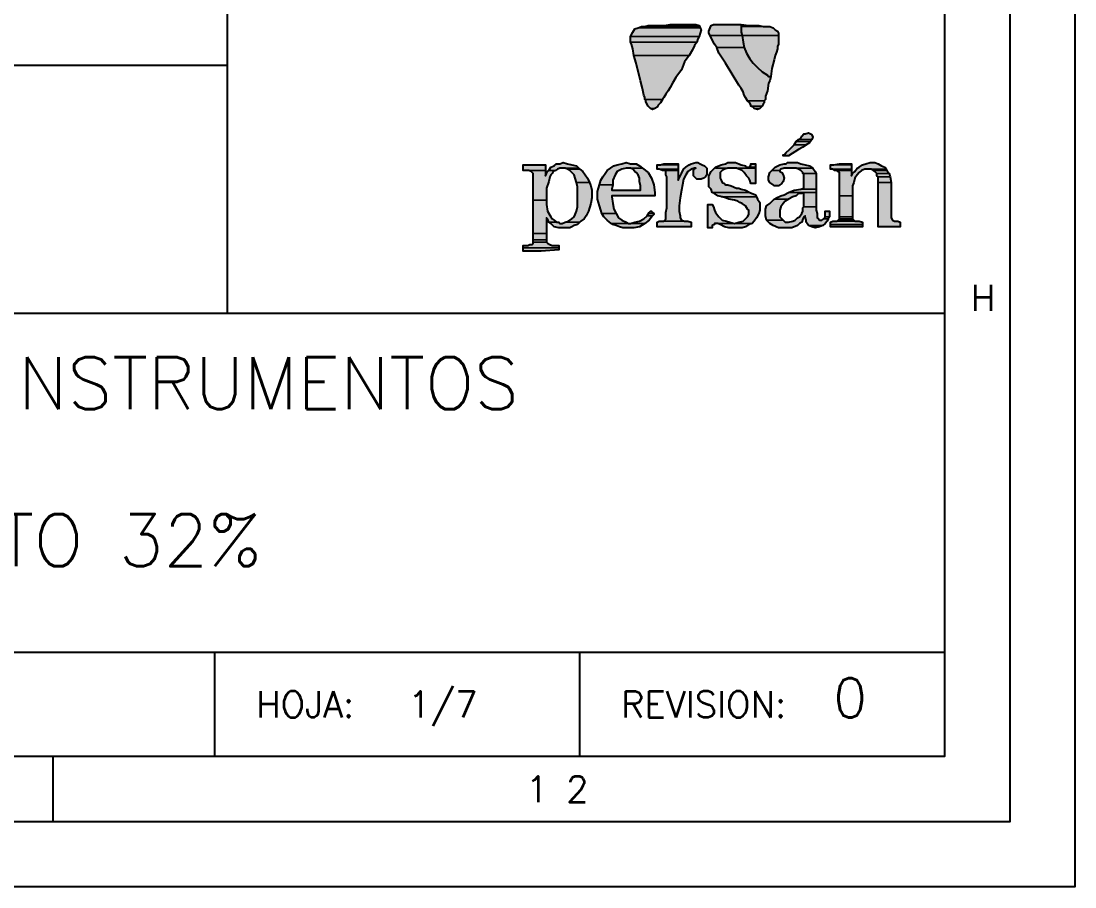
# Model space of a CAD drawing. Header units: millimetres. Extents: x 559 to 3993, y 623 to 920.
# Drawn here: x 938.56 to 978.94, y 622.89 to 656.04 of the extents above; entities that cross this region are included whole.
import ezdxf

# ---------------------------------------------------------------- set-up
doc = ezdxf.new("R2010")
doc.units = ezdxf.units.MM
doc.layers.add('CAJETIN', color=1, linetype='Continuous')
doc.layers.add('FORMATO', color=7, linetype='Continuous')
doc.styles.add('PY', font='ROMANS.shx')

# ---------------------------------------------------------------- blocks, each defined once
blk = doc.blocks.new('MARCO-A1')
at = {"layer": 'FORMATO', "color": 5}
blk.add_line((762.583, 10), (762.583, 5), dxfattribs=at)
at = {"layer": 'FORMATO', "color": 1}
blk.add_lwpolyline([(0, 594), (841, 594), (841, 0), (0, 0)], close=True, dxfattribs=at)
at = {"layer": 'FORMATO', "color": 5}
blk.add_lwpolyline([(5, 589), (836, 589), (836, 5), (5, 5)], close=True, dxfattribs=at)
at = {"layer": 'FORMATO', "color": 8, "linetype": 'Continuous'}
blk.add_lwpolyline([(10, 584), (831, 584), (831, 10), (10, 10)], close=True, dxfattribs=at)
at = {"layer": 'FORMATO', "color": 1, "style": 'PY'}
for s, p in [('H', (833, 44.167)), ('1 2', (798.883, 6.5))]:
    blk.add_text(s, height=2, dxfattribs=at).set_placement(p)
blk = doc.blocks.new('Simbolo persan')
at = {"layer": 'CAJETIN', "true_color": 0x0080ad, "transparency": 33554559}
for points in [[(3048.079, 1410.48), (3047.106, 1410.48), (3046.894, 1410.438), (3046.259, 1410.438), (3046.132, 1410.396), (3046.005, 1410.396), (3045.751, 1410.311), (3045.708, 1410.269), (3045.666, 1410.184), (3045.624, 1410.142), (3045.581, 1410.015), (3045.581, 1409.803), (3045.624, 1409.718), (3045.624, 1409.676), (3045.666, 1409.549), (3045.666, 1409.507), (3045.708, 1409.295), (3045.793, 1409.041), (3045.793, 1408.998), (3045.835, 1408.744), (3045.92, 1408.448), (3045.962, 1408.321), (3045.962, 1408.236), (3046.005, 1408.067), (3046.047, 1408.025), (3046.047, 1407.94), (3046.089, 1407.813), (3046.089, 1407.771), (3046.132, 1407.686), (3046.132, 1407.601), (3046.174, 1407.559), (3046.174, 1407.474), (3046.217, 1407.39), (3046.259, 1407.347), (3046.259, 1407.305), (3046.301, 1407.305), (3046.344, 1407.263), (3046.428, 1407.22), (3046.513, 1407.263), (3046.555, 1407.305), (3046.598, 1407.305), (3046.64, 1407.347), (3046.64, 1407.39), (3046.767, 1407.517), (3046.767, 1407.559), (3046.809, 1407.601), (3046.852, 1407.686), (3046.936, 1407.771), (3046.936, 1407.813), (3047.021, 1407.94), (3047.063, 1408.025), (3047.106, 1408.067), (3047.233, 1408.321), (3047.317, 1408.448), (3047.529, 1408.744), (3047.656, 1408.998), (3047.656, 1409.041), (3047.825, 1409.295), (3047.952, 1409.507), (3047.952, 1409.549), (3048.037, 1409.676), (3048.079, 1409.718), (3048.122, 1409.803), (3048.122, 1409.845), (3048.206, 1410.015), (3048.249, 1410.142), (3048.249, 1410.184), (3048.291, 1410.269), (3048.249, 1410.311), (3048.249, 1410.353), (3048.206, 1410.396), (3048.206, 1410.438), (3048.122, 1410.438)], [(3049.815, 1410.48), (3048.757, 1410.48), (3048.672, 1410.438), (3048.672, 1410.396), (3048.587, 1410.311), (3048.587, 1410.142), (3048.799, 1409.718), (3048.884, 1409.591), (3048.968, 1409.38), (3049.011, 1409.38), (3049.095, 1409.168), (3049.222, 1408.998), (3049.307, 1408.829), (3049.434, 1408.66), (3049.476, 1408.575), (3049.476, 1408.533), (3049.519, 1408.49), (3049.603, 1408.321), (3049.688, 1408.236), (3049.73, 1408.152), (3049.815, 1408.025), (3049.857, 1407.94), (3049.9, 1407.898), (3049.942, 1407.771), (3049.984, 1407.728), (3049.984, 1407.686), (3050.027, 1407.601), (3050.069, 1407.559), (3050.111, 1407.559), (3050.111, 1407.474), (3050.154, 1407.474), (3050.154, 1407.432), (3050.196, 1407.39), (3050.196, 1407.347), (3050.238, 1407.347), (3050.323, 1407.263), (3050.45, 1407.22), (3050.535, 1407.263), (3050.662, 1407.39), (3050.662, 1407.474), (3050.704, 1407.474), (3050.704, 1407.559), (3050.747, 1407.601), (3050.747, 1407.728), (3050.789, 1407.771), (3050.789, 1407.898), (3050.831, 1407.94), (3050.831, 1408.025), (3050.874, 1408.152), (3050.874, 1408.236), (3050.916, 1408.321), (3050.958, 1408.49), (3050.874, 1408.49), (3050.789, 1408.575), (3050.62, 1408.66), (3050.281, 1408.998), (3050.154, 1409.168), (3050.027, 1409.38), (3049.942, 1409.591), (3049.9, 1409.718), (3049.9, 1409.803), (3049.857, 1409.888), (3049.857, 1410.057), (3049.815, 1410.142)]]:
    blk.add_hatch(color=144, dxfattribs=at).paths.add_polyline_path(points)
at = {"layer": 'CAJETIN', "true_color": 0xa3cbc0, "transparency": 33554559}
blk.add_hatch(color=9, dxfattribs=at).paths.add_polyline_path([(3050.111, 1410.438), (3049.815, 1410.48), (3049.815, 1410.142), (3049.857, 1410.057), (3049.857, 1409.972), (3049.9, 1409.845), (3049.9, 1409.718), (3049.942, 1409.634), (3049.942, 1409.591), (3049.984, 1409.549), (3050.027, 1409.422), (3050.027, 1409.38), (3050.069, 1409.295), (3050.154, 1409.168), (3050.196, 1409.126), (3050.281, 1408.998), (3050.62, 1408.66), (3050.831, 1408.533), (3050.874, 1408.49), (3050.958, 1408.49), (3050.958, 1408.533), (3051.001, 1408.66), (3051.001, 1408.787), (3051.043, 1408.829), (3051.085, 1408.998), (3051.085, 1409.126), (3051.128, 1409.168), (3051.128, 1409.295), (3051.17, 1409.38), (3051.17, 1409.422), (3051.212, 1409.549), (3051.212, 1409.634), (3051.255, 1409.718), (3051.255, 1410.142), (3051.212, 1410.184), (3051.212, 1410.226), (3051.128, 1410.269), (3051.043, 1410.353), (3050.916, 1410.396), (3050.662, 1410.396), (3050.493, 1410.438)])
at = {"layer": 'CAJETIN', "transparency": 33554559}
for points in [[(3052.482, 1406.289), (3052.398, 1406.331), (3052.313, 1406.289), (3052.228, 1406.289), (3052.228, 1406.247), (3052.144, 1406.204), (3052.101, 1406.162), (3052.101, 1406.12), (3052.017, 1406.077), (3051.89, 1405.95), (3051.847, 1405.866), (3051.678, 1405.696), (3051.636, 1405.696), (3051.551, 1405.569), (3051.466, 1405.485), (3051.424, 1405.485), (3051.424, 1405.442), (3051.678, 1405.442), (3051.678, 1405.485), (3051.72, 1405.485), (3051.847, 1405.569), (3052.017, 1405.696), (3052.059, 1405.696), (3052.44, 1405.95), (3052.482, 1405.993), (3052.525, 1406.077), (3052.567, 1406.12), (3052.567, 1406.204), (3052.525, 1406.247), (3052.525, 1406.289)], [(3048.164, 1405.188), (3048.037, 1405.188), (3047.91, 1405.146), (3047.741, 1405.061), (3047.614, 1404.934), (3047.529, 1404.765), (3047.487, 1404.722), (3047.444, 1404.595), (3047.444, 1404.553), (3047.402, 1404.511), (3047.402, 1405.146), (3046.852, 1405.146), (3046.725, 1405.104), (3046.598, 1405.104), (3046.598, 1404.934), (3046.682, 1404.934), (3046.809, 1404.892), (3046.894, 1404.892), (3046.936, 1404.85), (3046.936, 1404.722), (3046.979, 1404.638), (3046.979, 1403.452), (3046.936, 1403.41), (3046.936, 1402.987), (3046.894, 1402.987), (3046.852, 1402.944), (3046.682, 1402.944), (3046.598, 1402.902), (3046.598, 1402.733), (3047.91, 1402.733), (3047.91, 1402.902), (3047.825, 1402.944), (3047.614, 1402.944), (3047.571, 1402.987), (3047.529, 1402.987), (3047.529, 1403.029), (3047.487, 1403.071), (3047.487, 1403.198), (3047.444, 1403.283), (3047.444, 1403.622), (3047.487, 1403.833), (3047.487, 1403.918), (3047.529, 1404.13), (3047.529, 1404.299), (3047.571, 1404.341), (3047.571, 1404.426), (3047.614, 1404.511), (3047.614, 1404.553), (3047.656, 1404.595), (3047.698, 1404.722), (3047.741, 1404.765), (3047.783, 1404.85), (3047.868, 1404.934), (3047.91, 1404.934), (3048.037, 1404.977), (3047.995, 1404.892), (3047.995, 1404.68), (3048.079, 1404.595), (3048.122, 1404.595), (3048.122, 1404.553), (3048.333, 1404.553), (3048.376, 1404.595), (3048.418, 1404.595), (3048.46, 1404.638), (3048.46, 1404.68), (3048.503, 1404.722), (3048.503, 1404.977), (3048.46, 1404.977), (3048.418, 1405.019), (3048.418, 1405.061), (3048.376, 1405.104), (3048.333, 1405.104)], [(3049.603, 1405.188), (3049.307, 1405.188), (3049.222, 1405.146), (3049.18, 1405.146), (3048.926, 1405.061), (3048.884, 1405.019), (3048.841, 1405.019), (3048.841, 1404.977), (3048.799, 1404.977), (3048.799, 1404.934), (3048.714, 1404.892), (3048.672, 1404.85), (3048.672, 1404.807), (3048.63, 1404.722), (3048.587, 1404.68), (3048.587, 1404.257), (3048.63, 1404.214), (3048.63, 1404.172), (3048.672, 1404.172), (3048.672, 1404.13), (3048.714, 1404.045), (3048.884, 1403.96), (3048.926, 1403.918), (3049.053, 1403.876), (3049.095, 1403.876), (3049.222, 1403.833), (3049.307, 1403.791), (3049.349, 1403.791), (3049.561, 1403.749), (3049.688, 1403.706), (3049.857, 1403.622), (3049.984, 1403.537), (3050.069, 1403.41), (3050.111, 1403.368), (3050.111, 1403.198), (3050.069, 1403.114), (3049.9, 1402.944), (3049.561, 1402.86), (3049.392, 1402.902), (3049.265, 1402.944), (3049.095, 1402.987), (3048.926, 1403.156), (3048.841, 1403.283), (3048.799, 1403.368), (3048.757, 1403.495), (3048.714, 1403.579), (3048.545, 1403.579), (3048.545, 1402.69), (3048.714, 1402.69), (3048.714, 1402.775), (3048.799, 1402.817), (3048.799, 1402.86), (3048.926, 1402.86), (3049.011, 1402.817), (3049.053, 1402.817), (3049.18, 1402.733), (3049.307, 1402.69), (3049.857, 1402.69), (3049.942, 1402.733), (3049.984, 1402.733), (3050.111, 1402.817), (3050.196, 1402.86), (3050.238, 1402.86), (3050.238, 1402.902), (3050.323, 1402.944), (3050.366, 1403.029), (3050.45, 1403.114), (3050.493, 1403.198), (3050.493, 1403.283), (3050.535, 1403.368), (3050.535, 1403.664), (3050.493, 1403.706), (3050.493, 1403.791), (3050.45, 1403.791), (3050.45, 1403.833), (3050.366, 1403.918), (3050.366, 1403.96), (3050.281, 1404.003), (3050.154, 1404.045), (3049.984, 1404.13), (3049.942, 1404.172), (3049.815, 1404.172), (3049.73, 1404.214), (3049.646, 1404.214), (3049.603, 1404.257), (3049.434, 1404.299), (3049.307, 1404.341), (3049.222, 1404.341), (3049.18, 1404.384), (3049.095, 1404.426), (3049.053, 1404.468), (3049.053, 1404.511), (3049.011, 1404.595), (3049.011, 1404.807), (3049.095, 1404.892), (3049.18, 1404.934), (3049.307, 1404.977), (3049.646, 1404.977), (3049.73, 1404.934), (3049.857, 1404.892), (3049.984, 1404.765), (3050.027, 1404.68), (3050.111, 1404.595), (3050.154, 1404.511), (3050.196, 1404.384), (3050.366, 1404.384), (3050.366, 1405.146), (3050.196, 1405.146), (3050.196, 1405.104), (3050.154, 1405.019), (3050.027, 1405.019), (3049.984, 1405.061), (3049.857, 1405.104), (3049.815, 1405.104), (3049.73, 1405.146), (3049.646, 1405.146)], [(3054.938, 1405.188), (3054.726, 1405.188), (3054.599, 1405.146), (3054.557, 1405.146), (3054.472, 1405.104), (3054.43, 1405.061), (3054.345, 1405.019), (3054.303, 1405.019), (3054.26, 1404.977), (3054.26, 1404.934), (3054.218, 1404.934), (3054.176, 1404.892), (3054.176, 1404.85), (3054.049, 1404.722), (3054.049, 1405.146), (3053.583, 1405.146), (3053.371, 1405.104), (3053.244, 1405.104), (3053.244, 1404.934), (3053.371, 1404.934), (3053.414, 1404.892), (3053.456, 1404.892), (3053.541, 1404.85), (3053.583, 1404.807), (3053.583, 1403.029), (3053.498, 1402.944), (3053.329, 1402.944), (3053.244, 1402.902), (3053.244, 1402.733), (3054.472, 1402.733), (3054.472, 1402.902), (3054.345, 1402.944), (3054.176, 1402.944), (3054.091, 1403.029), (3054.091, 1404.299), (3054.133, 1404.384), (3054.133, 1404.426), (3054.176, 1404.511), (3054.176, 1404.595), (3054.26, 1404.68), (3054.26, 1404.722), (3054.345, 1404.807), (3054.43, 1404.85), (3054.43, 1404.892), (3054.557, 1404.934), (3054.811, 1404.934), (3054.896, 1404.892), (3054.938, 1404.85), (3054.98, 1404.765), (3055.023, 1404.765), (3055.023, 1404.68), (3055.065, 1404.638), (3055.065, 1402.733), (3055.912, 1402.733), (3055.912, 1402.902), (3055.827, 1402.944), (3055.7, 1402.944), (3055.615, 1402.987), (3055.573, 1403.071), (3055.573, 1404.426), (3055.531, 1404.553), (3055.531, 1404.638), (3055.488, 1404.68), (3055.488, 1404.765), (3055.446, 1404.85), (3055.361, 1404.934), (3055.361, 1404.977), (3055.319, 1405.019), (3055.277, 1405.019), (3055.192, 1405.061), (3055.15, 1405.104), (3055.065, 1405.146), (3054.98, 1405.146)]]:
    blk.add_hatch(color=256, dxfattribs=at).paths.add_polyline_path(points)
h = blk.add_hatch(color=256, dxfattribs=at)
h.paths.add_polyline_path([(3043.211, 1402.944), (3042.957, 1402.86), (3042.872, 1402.86), (3042.83, 1402.902), (3042.745, 1402.902), (3042.618, 1403.029), (3042.576, 1403.029), (3042.576, 1403.071), (3042.533, 1403.114), (3042.491, 1403.198), (3042.406, 1403.325), (3042.406, 1403.452), (3042.364, 1403.579), (3042.364, 1404.214), (3042.406, 1404.257), (3042.449, 1404.426), (3042.449, 1404.468), (3042.491, 1404.553), (3042.491, 1404.638), (3042.533, 1404.68), (3042.533, 1404.722), (3042.576, 1404.765), (3042.618, 1404.85), (3042.66, 1404.85), (3042.703, 1404.892), (3042.872, 1404.977), (3043.084, 1404.977), (3043.338, 1404.85), (3043.338, 1404.807), (3043.422, 1404.722), (3043.465, 1404.595), (3043.507, 1404.426), (3043.549, 1404.299), (3043.549, 1403.452), (3043.465, 1403.198), (3043.465, 1403.156), (3043.422, 1403.114), (3043.38, 1403.029), (3043.338, 1403.029)])
h.paths.add_polyline_path([(3043.592, 1402.86), (3043.761, 1403.029), (3043.803, 1403.029), (3043.846, 1403.114), (3043.888, 1403.156), (3043.888, 1403.198), (3043.973, 1403.325), (3044.015, 1403.452), (3044.015, 1403.495), (3044.057, 1403.579), (3044.057, 1403.664), (3044.1, 1403.833), (3044.1, 1404.13), (3044.057, 1404.214), (3044.057, 1404.299), (3044.015, 1404.426), (3043.93, 1404.595), (3043.846, 1404.722), (3043.803, 1404.807), (3043.719, 1404.892), (3043.634, 1404.934), (3043.507, 1405.061), (3043.422, 1405.061), (3043.338, 1405.104), (3043.338, 1405.146), (3043.168, 1405.146), (3042.999, 1405.188), (3042.914, 1405.146), (3042.745, 1405.146), (3042.745, 1405.104), (3042.66, 1405.061), (3042.618, 1405.061), (3042.533, 1405.019), (3042.533, 1404.977), (3042.406, 1404.85), (3042.364, 1404.765), (3042.322, 1404.722), (3042.322, 1405.104), (3041.475, 1405.104), (3041.475, 1404.892), (3041.686, 1404.892), (3041.771, 1404.85), (3041.856, 1404.765), (3041.856, 1402.098), (3041.813, 1402.098), (3041.813, 1402.055), (3041.729, 1402.055), (3041.686, 1402.013), (3041.475, 1402.013), (3041.475, 1401.801), (3042.152, 1401.801), (3042.83, 1401.844), (3042.83, 1402.013), (3042.576, 1402.013), (3042.533, 1402.055), (3042.449, 1402.055), (3042.364, 1402.14), (3042.364, 1403.029), (3042.406, 1403.029), (3042.406, 1402.987), (3042.449, 1402.902), (3042.491, 1402.902), (3042.491, 1402.86), (3042.533, 1402.86), (3042.533, 1402.817), (3042.66, 1402.775), (3042.66, 1402.733), (3042.745, 1402.733), (3042.83, 1402.69), (3043.253, 1402.69), (3043.338, 1402.733), (3043.38, 1402.733), (3043.422, 1402.775), (3043.549, 1402.817), (3043.549, 1402.86)], flags=0)
h = blk.add_hatch(color=256, dxfattribs=at)
h.paths.add_polyline_path([(3044.354, 1404.172), (3044.311, 1404.13), (3044.311, 1403.791), (3044.354, 1403.664), (3044.354, 1403.622), (3044.396, 1403.537), (3044.438, 1403.41), (3044.438, 1403.368), (3044.481, 1403.241), (3044.523, 1403.241), (3044.565, 1403.114), (3044.777, 1402.902), (3044.819, 1402.902), (3044.819, 1402.86), (3044.862, 1402.86), (3044.904, 1402.817), (3045.031, 1402.775), (3045.031, 1402.733), (3045.158, 1402.733), (3045.243, 1402.69), (3045.708, 1402.69), (3045.751, 1402.733), (3045.92, 1402.733), (3045.92, 1402.775), (3046.047, 1402.817), (3046.132, 1402.86), (3046.132, 1402.902), (3046.301, 1402.987), (3046.344, 1403.029), (3046.428, 1403.156), (3046.471, 1403.198), (3046.471, 1403.241), (3046.386, 1403.325), (3046.344, 1403.325), (3046.301, 1403.283), (3046.301, 1403.241), (3046.259, 1403.241), (3046.259, 1403.198), (3046.217, 1403.156), (3046.174, 1403.156), (3046.089, 1403.029), (3045.92, 1402.944), (3045.581, 1402.86), (3045.497, 1402.86), (3045.412, 1402.902), (3045.37, 1402.902), (3045.243, 1402.987), (3045.2, 1402.987), (3045.116, 1403.071), (3045.116, 1403.114), (3045.031, 1403.241), (3044.989, 1403.368), (3044.946, 1403.41), (3044.946, 1403.537), (3044.904, 1403.622), (3044.904, 1403.791), (3044.862, 1403.876), (3044.862, 1403.918), (3046.513, 1403.918), (3046.513, 1404.13), (3046.471, 1404.172), (3046.471, 1404.341), (3046.386, 1404.595), (3046.301, 1404.722), (3046.259, 1404.807), (3046.174, 1404.85), (3046.132, 1404.934), (3046.089, 1404.977), (3046.047, 1404.977), (3045.962, 1405.061), (3045.92, 1405.061), (3045.793, 1405.104), (3045.793, 1405.146), (3045.581, 1405.146), (3045.454, 1405.188), (3045.412, 1405.188), (3045.327, 1405.146), (3045.116, 1405.146), (3045.073, 1405.104), (3044.946, 1405.061), (3044.819, 1404.977), (3044.777, 1404.934), (3044.692, 1404.892), (3044.692, 1404.85), (3044.565, 1404.722), (3044.523, 1404.638), (3044.438, 1404.511), (3044.396, 1404.341), (3044.354, 1404.214)])
h.paths.add_polyline_path([(3044.862, 1404.13), (3044.862, 1404.214), (3044.904, 1404.341), (3044.904, 1404.511), (3044.946, 1404.638), (3044.989, 1404.722), (3045.031, 1404.765), (3045.073, 1404.85), (3045.116, 1404.892), (3045.243, 1404.934), (3045.327, 1404.977), (3045.581, 1404.977), (3045.666, 1404.934), (3045.878, 1404.722), (3045.92, 1404.595), (3045.92, 1404.468), (3045.962, 1404.341), (3045.962, 1404.13)], flags=0)
h = blk.add_hatch(color=256, dxfattribs=at)
h.paths.add_polyline_path([(3050.789, 1403.029), (3050.789, 1402.987), (3050.831, 1402.987), (3050.874, 1402.902), (3051.001, 1402.775), (3051.043, 1402.775), (3051.212, 1402.69), (3051.763, 1402.69), (3051.89, 1402.775), (3051.974, 1402.775), (3052.101, 1402.902), (3052.144, 1402.902), (3052.144, 1402.944), (3052.186, 1402.987), (3052.186, 1403.029), (3052.228, 1403.071), (3052.228, 1403.114), (3052.271, 1403.114), (3052.271, 1403.071), (3052.313, 1403.029), (3052.313, 1402.902), (3052.355, 1402.86), (3052.398, 1402.775), (3052.44, 1402.775), (3052.525, 1402.733), (3052.567, 1402.733), (3052.652, 1402.69), (3052.821, 1402.733), (3052.948, 1402.775), (3053.033, 1402.86), (3053.075, 1402.86), (3053.075, 1402.902), (3053.117, 1402.944), (3053.117, 1402.987), (3053.16, 1402.987), (3053.16, 1403.029), (3053.202, 1403.114), (3053.202, 1403.325), (3053.033, 1403.325), (3053.033, 1403.114), (3052.99, 1403.114), (3052.99, 1403.029), (3052.948, 1403.029), (3052.906, 1402.987), (3052.821, 1402.987), (3052.736, 1403.071), (3052.736, 1403.325), (3052.694, 1403.368), (3052.694, 1404.765), (3052.652, 1404.807), (3052.652, 1404.85), (3052.567, 1404.934), (3052.567, 1404.977), (3052.525, 1404.977), (3052.44, 1405.061), (3052.313, 1405.104), (3052.271, 1405.104), (3052.101, 1405.146), (3052.017, 1405.146), (3051.974, 1405.188), (3051.593, 1405.188), (3051.551, 1405.146), (3051.466, 1405.146), (3051.339, 1405.104), (3051.297, 1405.104), (3051.17, 1405.061), (3051.085, 1404.977), (3051.043, 1404.977), (3051.001, 1404.934), (3051.001, 1404.892), (3050.958, 1404.892), (3050.958, 1404.85), (3050.916, 1404.807), (3050.874, 1404.722), (3050.874, 1404.468), (3050.958, 1404.384), (3051.043, 1404.341), (3051.085, 1404.299), (3051.255, 1404.299), (3051.297, 1404.341), (3051.382, 1404.384), (3051.382, 1404.426), (3051.466, 1404.511), (3051.466, 1404.638), (3051.382, 1404.807), (3051.297, 1404.85), (3051.297, 1404.892), (3051.339, 1404.892), (3051.339, 1404.934), (3051.466, 1404.977), (3051.932, 1404.977), (3052.101, 1404.892), (3052.186, 1404.807), (3052.186, 1404.765), (3052.228, 1404.722), (3052.228, 1404.214), (3052.101, 1404.172), (3052.059, 1404.172), (3051.847, 1404.13), (3051.636, 1404.045), (3051.593, 1404.045), (3051.593, 1404.003), (3051.509, 1404.003), (3051.466, 1403.96), (3051.382, 1403.918), (3051.339, 1403.918), (3051.297, 1403.876), (3051.17, 1403.833), (3051.128, 1403.791), (3051.085, 1403.791), (3050.916, 1403.622), (3050.874, 1403.622), (3050.789, 1403.537), (3050.789, 1403.495), (3050.747, 1403.41), (3050.747, 1403.114)])
h.paths.add_polyline_path([(3051.509, 1402.902), (3051.297, 1403.114), (3051.297, 1403.41), (3051.339, 1403.495), (3051.382, 1403.537), (3051.424, 1403.622), (3051.466, 1403.622), (3051.509, 1403.706), (3051.636, 1403.791), (3051.805, 1403.876), (3051.847, 1403.918), (3051.932, 1403.918), (3052.017, 1403.96), (3052.017, 1404.003), (3052.144, 1404.003), (3052.144, 1404.045), (3052.228, 1404.045), (3052.228, 1403.495), (3052.186, 1403.495), (3052.186, 1403.325), (3052.144, 1403.241), (3052.059, 1403.156), (3052.059, 1403.114), (3052.017, 1403.114), (3051.89, 1402.987), (3051.72, 1402.902)], flags=0)
at = {"layer": 'CAJETIN', "color": 144, "lineweight": 25, "true_color": 0x0080ad}
for points in [[(3046.344, 1407.263), (3046.301, 1407.305), (3046.259, 1407.347), (3046.174, 1407.517), (3046.174, 1407.559), (3046.132, 1407.601), (3046.132, 1407.686), (3046.089, 1407.771), (3046.047, 1408.025), (3045.962, 1408.321), (3045.793, 1408.998), (3045.708, 1409.295), (3045.666, 1409.549), (3045.624, 1409.718), (3045.581, 1409.803), (3045.581, 1409.845), (3045.581, 1410.015), (3045.666, 1410.184), (3045.751, 1410.311), (3045.878, 1410.353), (3046.005, 1410.396), (3046.047, 1410.396), (3046.132, 1410.396), (3046.259, 1410.438), (3046.428, 1410.438), (3046.64, 1410.438), (3046.894, 1410.438), (3047.106, 1410.48), (3047.275, 1410.48), (3047.402, 1410.48), (3047.529, 1410.48), (3047.741, 1410.48), (3047.91, 1410.48), (3047.995, 1410.48), (3048.079, 1410.48), (3048.206, 1410.438), (3048.249, 1410.353), (3048.291, 1410.269), (3048.249, 1410.142), (3048.206, 1410.015), (3048.164, 1409.93), (3048.122, 1409.803), (3048.037, 1409.676), (3047.952, 1409.507), (3047.825, 1409.295), (3047.656, 1409.041), (3047.529, 1408.744), (3047.317, 1408.448), (3047.19, 1408.236), (3047.106, 1408.067), (3047.021, 1407.94), (3046.936, 1407.813), (3046.852, 1407.686), (3046.809, 1407.601), (3046.725, 1407.474), (3046.64, 1407.39), (3046.598, 1407.305), (3046.513, 1407.263), (3046.428, 1407.22)], [(3049.815, 1410.48), (3049.815, 1410.396), (3049.815, 1410.311), (3049.815, 1410.184), (3049.857, 1410.057), (3049.9, 1409.803), (3049.942, 1409.591), (3050.027, 1409.38), (3050.154, 1409.168), (3050.281, 1408.998), (3050.45, 1408.829), (3050.62, 1408.66), (3050.831, 1408.533), (3050.874, 1408.49), (3050.916, 1408.49), (3050.958, 1408.49), (3050.916, 1408.321), (3050.874, 1408.236), (3050.831, 1407.94), (3050.747, 1407.728), (3050.747, 1407.601), (3050.704, 1407.559), (3050.704, 1407.474), (3050.662, 1407.432), (3050.62, 1407.347), (3050.535, 1407.263), (3050.45, 1407.22), (3050.323, 1407.263), (3050.281, 1407.305), (3050.196, 1407.347), (3050.196, 1407.39), (3050.154, 1407.474), (3050.069, 1407.559), (3049.984, 1407.686), (3049.942, 1407.771), (3049.9, 1407.898), (3049.815, 1408.025), (3049.73, 1408.152), (3049.476, 1408.575), (3049.222, 1408.998), (3048.968, 1409.38), (3048.884, 1409.591), (3048.799, 1409.718), (3048.714, 1409.888), (3048.63, 1410.057), (3048.587, 1410.142), (3048.587, 1410.226), (3048.63, 1410.353), (3048.672, 1410.438), (3048.757, 1410.48), (3048.884, 1410.48), (3048.926, 1410.48), (3048.968, 1410.48), (3049.18, 1410.48), (3049.392, 1410.48), (3049.688, 1410.48)]]:
    blk.add_lwpolyline(points, close=True, dxfattribs=at)
at = {"layer": 'CAJETIN', "color": 144, "lineweight": 0, "true_color": 0x0080ad}
for points in [[(3048.249, 1410.353), (3045.878, 1410.353), (3048.249, 1410.353)], [(3048.206, 1410.396), (3046.132, 1410.396), (3048.206, 1410.396)], [(3048.206, 1410.438), (3046.259, 1410.438), (3048.206, 1410.438)], [(3048.079, 1410.48), (3047.19, 1410.48), (3048.079, 1410.48)], [(3049.815, 1410.48), (3048.757, 1410.48), (3049.815, 1410.48)], [(3048.206, 1410.015), (3045.581, 1410.015), (3048.206, 1410.015)], [(3049.857, 1410.057), (3048.63, 1410.057), (3049.857, 1410.057)], [(3048.122, 1409.803), (3045.581, 1409.803), (3048.122, 1409.803)], [(3049.942, 1409.591), (3048.884, 1409.591), (3049.942, 1409.591)], [(3047.825, 1409.295), (3045.708, 1409.295), (3047.825, 1409.295)], [(3046.809, 1407.601), (3046.132, 1407.601), (3046.809, 1407.601)], [(3050.704, 1407.559), (3050.069, 1407.559), (3050.704, 1407.559)], [(3046.513, 1407.263), (3046.344, 1407.263), (3046.513, 1407.263)], [(3050.62, 1407.347), (3050.196, 1407.347), (3050.62, 1407.347)], [(3050.535, 1407.263), (3050.323, 1407.263), (3050.535, 1407.263)]]:
    blk.add_lwpolyline(points, dxfattribs=at)
at = {"layer": 'CAJETIN', "color": 9, "lineweight": 25, "true_color": 0xa3cbc0}
blk.add_lwpolyline([(3049.815, 1410.48), (3050.111, 1410.438), (3050.323, 1410.438), (3050.493, 1410.438), (3050.662, 1410.396), (3050.747, 1410.396), (3050.831, 1410.396), (3050.874, 1410.396), (3050.916, 1410.396), (3051.043, 1410.353), (3051.128, 1410.269), (3051.212, 1410.226), (3051.255, 1410.142), (3051.255, 1410.057), (3051.255, 1409.972), (3051.255, 1409.845), (3051.255, 1409.761), (3051.255, 1409.718), (3051.212, 1409.634), (3051.212, 1409.549), (3051.17, 1409.422), (3051.128, 1409.295), (3051.085, 1409.126), (3051.001, 1408.787), (3050.958, 1408.49)], dxfattribs=at)
at = {"layer": 'CAJETIN', "color": 9, "lineweight": 0, "true_color": 0xa3cbc0}
for points in [[(3050.747, 1410.396), (3049.815, 1410.396), (3050.747, 1410.396)], [(3051.255, 1410.057), (3049.857, 1410.057), (3051.255, 1410.057)]]:
    blk.add_lwpolyline(points, dxfattribs=at)
at = {"layer": 'CAJETIN', "color": 251, "lineweight": 25, "true_color": 0x68696b}
for points in [[(3051.551, 1405.442), (3051.466, 1405.442), (3051.424, 1405.442), (3051.424, 1405.485), (3051.466, 1405.485), (3051.551, 1405.569), (3051.678, 1405.696), (3051.847, 1405.866), (3051.932, 1405.993), (3052.017, 1406.077), (3052.101, 1406.12), (3052.144, 1406.204), (3052.228, 1406.289), (3052.271, 1406.289), (3052.398, 1406.331), (3052.482, 1406.289), (3052.525, 1406.247), (3052.567, 1406.162), (3052.525, 1406.077), (3052.482, 1405.993), (3052.44, 1405.95), (3052.313, 1405.866), (3052.186, 1405.781), (3052.017, 1405.696), (3051.636, 1405.442)], [(3041.517, 1402.013), (3041.644, 1402.013), (3041.729, 1402.055), (3041.813, 1402.055), (3041.856, 1402.098), (3041.856, 1402.14), (3041.856, 1402.225), (3041.856, 1402.309), (3041.856, 1402.479), (3041.856, 1402.563), (3041.856, 1402.69), (3041.856, 1402.86), (3041.856, 1403.029), (3041.856, 1403.198), (3041.856, 1403.452), (3041.856, 1403.749), (3041.856, 1404.045), (3041.856, 1404.257), (3041.856, 1404.426), (3041.856, 1404.553), (3041.856, 1404.68), (3041.856, 1404.722), (3041.856, 1404.765), (3041.813, 1404.807), (3041.771, 1404.85), (3041.686, 1404.892), (3041.602, 1404.892), (3041.475, 1404.892), (3041.475, 1404.977), (3041.475, 1405.104), (3041.559, 1405.104), (3041.644, 1405.104), (3041.771, 1405.104), (3042.025, 1405.104), (3042.11, 1405.104), (3042.195, 1405.104), (3042.279, 1405.104), (3042.322, 1405.104), (3042.322, 1405.061), (3042.322, 1405.019), (3042.322, 1404.892), (3042.322, 1404.68), (3042.364, 1404.765), (3042.406, 1404.85), (3042.449, 1404.892), (3042.533, 1405.019), (3042.66, 1405.061), (3042.745, 1405.146), (3042.872, 1405.146), (3042.999, 1405.188), (3043.168, 1405.146), (3043.338, 1405.104), (3043.507, 1405.061), (3043.634, 1404.934), (3043.761, 1404.85), (3043.846, 1404.722), (3043.93, 1404.595), (3044.015, 1404.426), (3044.057, 1404.299), (3044.1, 1404.13), (3044.1, 1403.96), (3044.1, 1403.833), (3044.057, 1403.622), (3044.015, 1403.452), (3043.973, 1403.325), (3043.888, 1403.156), (3043.803, 1403.029), (3043.676, 1402.944), (3043.549, 1402.817), (3043.422, 1402.775), (3043.338, 1402.733), (3043.253, 1402.69), (3043.168, 1402.69), (3043.041, 1402.69), (3042.914, 1402.69), (3042.83, 1402.69), (3042.66, 1402.733), (3042.533, 1402.86), (3042.449, 1402.902), (3042.406, 1403.029), (3042.364, 1403.071), (3042.364, 1402.606), (3042.364, 1402.479), (3042.364, 1402.352), (3042.364, 1402.267), (3042.364, 1402.225), (3042.364, 1402.14), (3042.406, 1402.098), (3042.491, 1402.055), (3042.576, 1402.013), (3042.703, 1402.013), (3042.83, 1402.013), (3042.83, 1401.928), (3042.83, 1401.844), (3042.152, 1401.801), (3041.475, 1401.801), (3041.475, 1401.928), (3041.475, 1402.013)], [(3044.862, 1403.876), (3044.904, 1403.622), (3044.946, 1403.41), (3045.031, 1403.241), (3045.116, 1403.071), (3045.243, 1402.987), (3045.412, 1402.902), (3045.497, 1402.86), (3045.581, 1402.86), (3045.751, 1402.902), (3045.92, 1402.944), (3046.089, 1403.029), (3046.217, 1403.156), (3046.301, 1403.283), (3046.344, 1403.325), (3046.386, 1403.325), (3046.428, 1403.283), (3046.471, 1403.241), (3046.471, 1403.198), (3046.428, 1403.156), (3046.301, 1402.987), (3046.132, 1402.86), (3045.92, 1402.733), (3045.708, 1402.69), (3045.454, 1402.69), (3045.327, 1402.69), (3045.285, 1402.69), (3045.158, 1402.733), (3045.031, 1402.775), (3044.904, 1402.817), (3044.777, 1402.902), (3044.692, 1402.987), (3044.565, 1403.114), (3044.481, 1403.241), (3044.438, 1403.368), (3044.396, 1403.537), (3044.354, 1403.664), (3044.311, 1403.791), (3044.311, 1403.918), (3044.311, 1404.087), (3044.354, 1404.214), (3044.396, 1404.341), (3044.438, 1404.511), (3044.523, 1404.638), (3044.608, 1404.765), (3044.692, 1404.892), (3044.819, 1404.977), (3044.946, 1405.061), (3045.073, 1405.104), (3045.243, 1405.146), (3045.412, 1405.188), (3045.581, 1405.146), (3045.793, 1405.146), (3045.92, 1405.061), (3046.047, 1404.977), (3046.259, 1404.807), (3046.386, 1404.595), (3046.471, 1404.341), (3046.513, 1404.045), (3046.513, 1403.918), (3045.708, 1403.918), (3044.862, 1403.918)], [(3046.682, 1402.944), (3046.809, 1402.944), (3046.852, 1402.944), (3046.894, 1402.987), (3046.936, 1403.029), (3046.936, 1403.071), (3046.936, 1403.114), (3046.936, 1403.198), (3046.936, 1403.283), (3046.979, 1403.452), (3046.979, 1403.622), (3046.979, 1403.918), (3046.979, 1404.13), (3046.979, 1404.299), (3046.979, 1404.426), (3046.979, 1404.553), (3046.979, 1404.638), (3046.936, 1404.722), (3046.936, 1404.765), (3046.936, 1404.807), (3046.936, 1404.85), (3046.894, 1404.892), (3046.809, 1404.892), (3046.682, 1404.934), (3046.598, 1404.934), (3046.598, 1405.019), (3046.598, 1405.104), (3046.64, 1405.104), (3046.725, 1405.104), (3046.852, 1405.146), (3047.021, 1405.146), (3047.148, 1405.146), (3047.275, 1405.146), (3047.36, 1405.146), (3047.402, 1405.146), (3047.402, 1405.104), (3047.402, 1405.061), (3047.402, 1404.934), (3047.402, 1404.807), (3047.402, 1404.511), (3047.444, 1404.595), (3047.529, 1404.765), (3047.614, 1404.934), (3047.698, 1405.019), (3047.825, 1405.104), (3047.91, 1405.146), (3048.079, 1405.188), (3048.164, 1405.188), (3048.249, 1405.146), (3048.333, 1405.104), (3048.418, 1405.061), (3048.503, 1404.977), (3048.503, 1404.85), (3048.503, 1404.765), (3048.503, 1404.722), (3048.46, 1404.638), (3048.376, 1404.595), (3048.291, 1404.553), (3048.249, 1404.553), (3048.122, 1404.553), (3048.079, 1404.595), (3047.995, 1404.68), (3047.995, 1404.765), (3047.995, 1404.892), (3048.037, 1404.977), (3048.079, 1404.977), (3048.037, 1404.977), (3047.91, 1404.934), (3047.783, 1404.85), (3047.698, 1404.722), (3047.614, 1404.553), (3047.571, 1404.341), (3047.529, 1404.13), (3047.487, 1403.833), (3047.444, 1403.537), (3047.444, 1403.41), (3047.444, 1403.325), (3047.487, 1403.156), (3047.487, 1403.071), (3047.529, 1402.987), (3047.656, 1402.944), (3047.698, 1402.944), (3047.783, 1402.944), (3047.91, 1402.902), (3047.91, 1402.817), (3047.91, 1402.733), (3047.275, 1402.733), (3047.063, 1402.733), (3046.936, 1402.733), (3046.809, 1402.733), (3046.725, 1402.733), (3046.64, 1402.733), (3046.598, 1402.733), (3046.598, 1402.775), (3046.598, 1402.817), (3046.598, 1402.902)], [(3050.154, 1404.511), (3050.111, 1404.595), (3050.027, 1404.68), (3049.942, 1404.807), (3049.857, 1404.892), (3049.73, 1404.934), (3049.646, 1404.977), (3049.476, 1404.977), (3049.307, 1404.977), (3049.18, 1404.934), (3049.095, 1404.892), (3049.011, 1404.807), (3049.011, 1404.722), (3049.011, 1404.638), (3049.011, 1404.595), (3049.053, 1404.511), (3049.095, 1404.426), (3049.18, 1404.384), (3049.222, 1404.341), (3049.307, 1404.341), (3049.434, 1404.299), (3049.646, 1404.214), (3049.73, 1404.214), (3049.815, 1404.172), (3049.984, 1404.13), (3050.154, 1404.045), (3050.366, 1403.96), (3050.408, 1403.876), (3050.45, 1403.791), (3050.535, 1403.664), (3050.535, 1403.537), (3050.535, 1403.368), (3050.493, 1403.241), (3050.408, 1403.071), (3050.323, 1402.944), (3050.238, 1402.86), (3050.111, 1402.817), (3049.984, 1402.733), (3049.857, 1402.69), (3049.773, 1402.69), (3049.603, 1402.69), (3049.476, 1402.69), (3049.349, 1402.69), (3049.18, 1402.733), (3049.011, 1402.817), (3048.926, 1402.86), (3048.884, 1402.86), (3048.799, 1402.86), (3048.799, 1402.817), (3048.714, 1402.775), (3048.714, 1402.69), (3048.63, 1402.69), (3048.545, 1402.69), (3048.545, 1403.156), (3048.545, 1403.579), (3048.63, 1403.579), (3048.714, 1403.579), (3048.757, 1403.495), (3048.799, 1403.368), (3048.841, 1403.283), (3048.968, 1403.114), (3049.095, 1402.987), (3049.265, 1402.944), (3049.392, 1402.902), (3049.561, 1402.86), (3049.73, 1402.902), (3049.9, 1402.944), (3049.984, 1403.029), (3050.069, 1403.114), (3050.111, 1403.198), (3050.111, 1403.283), (3050.111, 1403.368), (3050.069, 1403.41), (3049.984, 1403.537), (3049.857, 1403.622), (3049.773, 1403.664), (3049.688, 1403.706), (3049.561, 1403.749), (3049.349, 1403.791), (3049.222, 1403.833), (3049.095, 1403.876), (3048.926, 1403.918), (3048.799, 1404.003), (3048.714, 1404.045), (3048.672, 1404.172), (3048.587, 1404.257), (3048.587, 1404.341), (3048.587, 1404.468), (3048.587, 1404.68), (3048.672, 1404.85), (3048.841, 1405.019), (3049.053, 1405.104), (3049.222, 1405.146), (3049.307, 1405.188), (3049.434, 1405.188), (3049.603, 1405.188), (3049.73, 1405.146), (3049.815, 1405.104), (3049.984, 1405.061), (3050.027, 1405.019), (3050.069, 1405.019), (3050.111, 1405.019), (3050.154, 1405.019), (3050.196, 1405.104), (3050.196, 1405.146), (3050.281, 1405.146), (3050.366, 1405.146), (3050.366, 1404.765), (3050.366, 1404.384), (3050.281, 1404.384), (3050.196, 1404.384)], [(3053.202, 1403.241), (3053.202, 1403.114), (3053.16, 1403.029), (3053.117, 1402.944), (3053.033, 1402.86), (3052.948, 1402.775), (3052.821, 1402.733), (3052.652, 1402.69), (3052.525, 1402.733), (3052.398, 1402.775), (3052.355, 1402.86), (3052.313, 1402.902), (3052.313, 1402.987), (3052.271, 1403.114), (3052.271, 1403.156), (3052.228, 1403.114), (3052.186, 1403.029), (3052.144, 1402.902), (3052.059, 1402.86), (3051.974, 1402.775), (3051.763, 1402.69), (3051.636, 1402.69), (3051.509, 1402.69), (3051.382, 1402.69), (3051.339, 1402.69), (3051.255, 1402.69), (3051.043, 1402.775), (3050.916, 1402.86), (3050.789, 1402.987), (3050.747, 1403.156), (3050.747, 1403.283), (3050.747, 1403.41), (3050.789, 1403.537), (3050.916, 1403.622), (3051.085, 1403.791), (3051.17, 1403.833), (3051.339, 1403.918), (3051.466, 1403.96), (3051.636, 1404.045), (3051.847, 1404.13), (3052.101, 1404.172), (3052.228, 1404.214), (3052.228, 1404.468), (3052.228, 1404.595), (3052.228, 1404.68), (3052.228, 1404.722), (3052.186, 1404.765), (3052.186, 1404.807), (3052.101, 1404.892), (3052.017, 1404.934), (3051.932, 1404.977), (3051.805, 1404.977), (3051.678, 1404.977), (3051.551, 1404.977), (3051.466, 1404.977), (3051.339, 1404.934), (3051.297, 1404.892), (3051.297, 1404.85), (3051.382, 1404.807), (3051.424, 1404.722), (3051.466, 1404.595), (3051.424, 1404.468), (3051.382, 1404.384), (3051.297, 1404.341), (3051.255, 1404.299), (3051.17, 1404.299), (3051.085, 1404.299), (3051.043, 1404.341), (3050.916, 1404.426), (3050.874, 1404.511), (3050.874, 1404.638), (3050.916, 1404.807), (3051.001, 1404.892), (3051.128, 1405.019), (3051.297, 1405.104), (3051.466, 1405.146), (3051.551, 1405.146), (3051.593, 1405.188), (3051.763, 1405.188), (3051.974, 1405.188), (3052.101, 1405.146), (3052.271, 1405.104), (3052.44, 1405.061), (3052.567, 1404.977), (3052.652, 1404.85), (3052.694, 1404.765), (3052.694, 1404.722), (3052.694, 1404.638), (3052.694, 1404.511), (3052.694, 1404.384), (3052.694, 1404.172), (3052.694, 1404.045), (3052.694, 1403.876), (3052.694, 1403.664), (3052.694, 1403.495), (3052.694, 1403.368), (3052.736, 1403.241), (3052.736, 1403.198), (3052.736, 1403.114), (3052.736, 1403.071), (3052.779, 1403.029), (3052.821, 1402.987), (3052.906, 1402.987), (3052.99, 1403.029), (3053.033, 1403.114), (3053.033, 1403.241), (3053.033, 1403.325), (3053.117, 1403.325), (3053.202, 1403.325)], [(3053.329, 1402.944), (3053.414, 1402.944), (3053.498, 1402.944), (3053.541, 1402.987), (3053.583, 1403.029), (3053.583, 1403.071), (3053.583, 1403.114), (3053.583, 1403.156), (3053.583, 1403.283), (3053.583, 1403.41), (3053.583, 1403.622), (3053.583, 1403.791), (3053.583, 1403.918), (3053.583, 1404.257), (3053.583, 1404.384), (3053.583, 1404.511), (3053.583, 1404.638), (3053.583, 1404.722), (3053.583, 1404.765), (3053.583, 1404.807), (3053.541, 1404.85), (3053.456, 1404.892), (3053.414, 1404.892), (3053.329, 1404.934), (3053.244, 1404.934), (3053.244, 1405.019), (3053.244, 1405.104), (3053.287, 1405.104), (3053.371, 1405.104), (3053.583, 1405.146), (3053.837, 1405.146), (3053.922, 1405.146), (3053.964, 1405.146), (3054.049, 1405.146), (3054.049, 1404.934), (3054.049, 1404.68), (3054.091, 1404.765), (3054.176, 1404.85), (3054.26, 1404.977), (3054.345, 1405.019), (3054.472, 1405.104), (3054.599, 1405.146), (3054.769, 1405.188), (3054.938, 1405.188), (3055.065, 1405.146), (3055.192, 1405.061), (3055.319, 1405.019), (3055.404, 1404.892), (3055.488, 1404.765), (3055.531, 1404.638), (3055.573, 1404.426), (3055.573, 1404.384), (3055.573, 1404.214), (3055.573, 1404.003), (3055.573, 1403.706), (3055.573, 1403.579), (3055.573, 1403.452), (3055.573, 1403.325), (3055.573, 1403.241), (3055.573, 1403.156), (3055.573, 1403.114), (3055.573, 1403.071), (3055.615, 1402.987), (3055.7, 1402.944), (3055.742, 1402.944), (3055.827, 1402.944), (3055.912, 1402.902), (3055.912, 1402.817), (3055.912, 1402.733), (3055.488, 1402.733), (3055.065, 1402.733), (3055.065, 1403.664), (3055.065, 1403.833), (3055.065, 1404.003), (3055.065, 1404.13), (3055.065, 1404.214), (3055.065, 1404.426), (3055.065, 1404.553), (3055.065, 1404.638), (3055.023, 1404.68), (3055.023, 1404.765), (3054.938, 1404.85), (3054.896, 1404.892), (3054.811, 1404.934), (3054.726, 1404.934), (3054.642, 1404.934), (3054.557, 1404.934), (3054.43, 1404.892), (3054.345, 1404.807), (3054.26, 1404.722), (3054.176, 1404.595), (3054.133, 1404.426), (3054.091, 1404.299), (3054.091, 1404.214), (3054.091, 1404.087), (3054.091, 1404.045), (3054.091, 1403.918), (3054.091, 1403.791), (3054.091, 1403.622), (3054.091, 1403.452), (3054.091, 1403.325), (3054.091, 1403.241), (3054.091, 1403.156), (3054.091, 1403.114), (3054.091, 1403.071), (3054.091, 1403.029), (3054.133, 1402.987), (3054.176, 1402.944), (3054.26, 1402.944), (3054.345, 1402.944), (3054.472, 1402.902), (3054.472, 1402.817), (3054.472, 1402.733), (3053.837, 1402.733), (3053.244, 1402.733), (3053.244, 1402.817), (3053.244, 1402.902)], [(3043.084, 1402.902), (3043.211, 1402.944), (3043.338, 1403.029), (3043.422, 1403.114), (3043.465, 1403.198), (3043.507, 1403.325), (3043.549, 1403.495), (3043.549, 1403.579), (3043.549, 1403.664), (3043.549, 1403.876), (3043.549, 1404.13), (3043.549, 1404.214), (3043.549, 1404.257), (3043.507, 1404.426), (3043.465, 1404.595), (3043.422, 1404.722), (3043.338, 1404.807), (3043.253, 1404.892), (3043.168, 1404.934), (3043.084, 1404.977), (3042.957, 1404.977), (3042.872, 1404.977), (3042.787, 1404.934), (3042.703, 1404.892), (3042.618, 1404.85), (3042.576, 1404.765), (3042.533, 1404.722), (3042.491, 1404.638), (3042.449, 1404.468), (3042.364, 1404.214), (3042.364, 1404.172), (3042.364, 1404.087), (3042.364, 1403.918), (3042.364, 1403.749), (3042.364, 1403.579), (3042.406, 1403.325), (3042.533, 1403.114), (3042.576, 1403.029), (3042.66, 1402.987), (3042.745, 1402.902), (3042.83, 1402.902), (3042.872, 1402.86), (3042.957, 1402.86)], [(3045.962, 1404.172), (3045.962, 1404.299), (3045.92, 1404.468), (3045.92, 1404.595), (3045.878, 1404.722), (3045.793, 1404.807), (3045.751, 1404.85), (3045.666, 1404.934), (3045.581, 1404.977), (3045.497, 1404.977), (3045.412, 1404.977), (3045.243, 1404.934), (3045.073, 1404.85), (3044.989, 1404.722), (3044.904, 1404.511), (3044.904, 1404.341), (3044.862, 1404.172), (3044.862, 1404.13), (3045.412, 1404.13), (3045.962, 1404.13)], [(3051.805, 1402.944), (3051.89, 1402.987), (3051.974, 1403.071), (3052.059, 1403.114), (3052.144, 1403.241), (3052.186, 1403.325), (3052.186, 1403.452), (3052.228, 1403.495), (3052.228, 1403.579), (3052.228, 1403.791), (3052.228, 1403.96), (3052.228, 1404.003), (3052.186, 1404.045), (3052.144, 1404.003), (3052.017, 1404.003), (3051.932, 1403.918), (3051.805, 1403.876), (3051.636, 1403.791), (3051.509, 1403.706), (3051.424, 1403.622), (3051.339, 1403.495), (3051.297, 1403.368), (3051.297, 1403.241), (3051.297, 1403.114), (3051.382, 1403.029), (3051.424, 1402.987), (3051.509, 1402.902), (3051.636, 1402.902)]]:
    blk.add_lwpolyline(points, close=True, dxfattribs=at)
at = {"layer": 'CAJETIN', "color": 251, "lineweight": 0, "true_color": 0x68696b}
for points in [[(3052.482, 1405.993), (3051.932, 1405.993), (3052.482, 1405.993)], [(3052.525, 1406.077), (3052.017, 1406.077), (3052.525, 1406.077)], [(3052.313, 1405.866), (3051.847, 1405.866), (3052.313, 1405.866)], [(3042.322, 1405.104), (3041.559, 1405.104), (3042.322, 1405.104)], [(3042.322, 1405.104), (3041.771, 1405.104), (3042.322, 1405.104)], [(3042.322, 1405.104), (3041.856, 1405.104), (3042.322, 1405.104)], [(3042.322, 1405.104), (3042.11, 1405.104), (3042.322, 1405.104)], [(3042.322, 1405.104), (3042.195, 1405.104), (3042.322, 1405.104)], [(3043.168, 1405.146), (3042.999, 1405.188), (3043.168, 1405.146)], [(3047.402, 1405.104), (3046.64, 1405.104), (3047.402, 1405.104)], [(3047.402, 1405.104), (3046.64, 1405.104), (3047.402, 1405.104)], [(3047.402, 1405.104), (3046.725, 1405.104), (3047.402, 1405.104)], [(3047.402, 1405.146), (3047.021, 1405.146), (3047.402, 1405.146)], [(3047.402, 1405.146), (3047.275, 1405.146), (3047.402, 1405.146)], [(3047.402, 1405.146), (3047.36, 1405.146), (3047.402, 1405.146)], [(3048.164, 1405.188), (3048.079, 1405.188), (3048.164, 1405.188)], [(3049.519, 1405.188), (3049.434, 1405.188), (3049.519, 1405.188)], [(3051.636, 1405.442), (3051.466, 1405.442), (3051.636, 1405.442)], [(3051.636, 1405.442), (3051.466, 1405.442), (3051.636, 1405.442)], [(3051.974, 1405.188), (3051.593, 1405.188), (3051.974, 1405.188)], [(3054.049, 1405.104), (3053.371, 1405.104), (3054.049, 1405.104)], [(3054.049, 1405.146), (3053.837, 1405.146), (3054.049, 1405.146)], [(3054.049, 1405.146), (3053.922, 1405.146), (3054.049, 1405.146)], [(3054.049, 1405.146), (3053.964, 1405.146), (3054.049, 1405.146)], [(3054.049, 1405.146), (3054.006, 1405.146), (3054.049, 1405.146)], [(3054.938, 1405.188), (3054.769, 1405.188), (3054.938, 1405.188)], [(3042.322, 1404.892), (3041.517, 1404.892), (3042.322, 1404.892)], [(3042.322, 1404.892), (3041.602, 1404.892), (3042.322, 1404.892)], [(3042.703, 1404.892), (3042.449, 1404.892), (3042.703, 1404.892)], [(3043.592, 1404.977), (3042.957, 1404.977), (3043.592, 1404.977)], [(3043.592, 1404.977), (3042.999, 1404.977), (3043.592, 1404.977)], [(3043.634, 1404.934), (3043.168, 1404.934), (3043.634, 1404.934)], [(3046.047, 1404.977), (3045.412, 1404.977), (3046.047, 1404.977)], [(3047.402, 1404.934), (3046.598, 1404.934), (3047.402, 1404.934)], [(3047.402, 1404.892), (3046.809, 1404.892), (3047.402, 1404.892)], [(3049.476, 1404.977), (3048.841, 1404.977), (3049.476, 1404.977)], [(3050.366, 1404.977), (3049.476, 1404.977), (3050.366, 1404.977)], [(3050.366, 1405.019), (3050.111, 1405.019), (3050.366, 1405.019)], [(3050.366, 1405.019), (3050.154, 1405.019), (3050.366, 1405.019)], [(3051.297, 1404.892), (3051.001, 1404.892), (3051.297, 1404.892)], [(3052.525, 1404.977), (3051.678, 1404.977), (3052.525, 1404.977)], [(3052.525, 1404.977), (3051.763, 1404.977), (3052.525, 1404.977)], [(3052.525, 1404.977), (3051.805, 1404.977), (3052.525, 1404.977)], [(3052.694, 1404.765), (3052.186, 1404.765), (3052.694, 1404.765)], [(3054.049, 1404.934), (3053.244, 1404.934), (3054.049, 1404.934)], [(3054.049, 1404.892), (3053.414, 1404.892), (3054.049, 1404.892)], [(3055.361, 1404.934), (3054.726, 1404.934), (3055.361, 1404.934)], [(3055.404, 1404.892), (3054.896, 1404.892), (3055.404, 1404.892)], [(3055.488, 1404.765), (3054.98, 1404.765), (3055.488, 1404.765)], [(3044.015, 1404.426), (3043.507, 1404.426), (3044.015, 1404.426)], [(3044.904, 1404.341), (3044.396, 1404.341), (3044.904, 1404.341)], [(3055.531, 1404.638), (3055.065, 1404.638), (3055.531, 1404.638)], [(3055.573, 1404.426), (3055.065, 1404.426), (3055.573, 1404.426)], [(3050.154, 1404.045), (3048.714, 1404.045), (3050.154, 1404.045)], [(3052.694, 1404.045), (3051.636, 1404.045), (3052.694, 1404.045)], [(3052.694, 1404.045), (3051.636, 1404.045), (3052.694, 1404.045)], [(3052.694, 1404.172), (3052.101, 1404.172), (3052.694, 1404.172)], [(3052.694, 1404.045), (3052.186, 1404.045), (3052.694, 1404.045)], [(3054.091, 1403.918), (3053.583, 1403.918), (3054.091, 1403.918)], [(3042.364, 1403.749), (3041.856, 1403.749), (3042.364, 1403.749)], [(3050.408, 1403.876), (3049.053, 1403.876), (3050.408, 1403.876)], [(3051.636, 1403.791), (3051.128, 1403.791), (3051.636, 1403.791)], [(3052.694, 1403.495), (3052.228, 1403.495), (3052.694, 1403.495)], [(3045.031, 1403.241), (3044.481, 1403.241), (3045.031, 1403.241)], [(3046.428, 1403.156), (3046.217, 1403.156), (3046.428, 1403.156)], [(3046.471, 1403.241), (3046.301, 1403.241), (3046.471, 1403.241)], [(3046.386, 1403.325), (3046.344, 1403.325), (3046.386, 1403.325)], [(3053.202, 1403.114), (3053.033, 1403.114), (3053.202, 1403.114)], [(3054.091, 1403.114), (3053.583, 1403.114), (3054.091, 1403.114)], [(3042.745, 1402.902), (3042.449, 1402.902), (3042.745, 1402.902)], [(3043.634, 1402.902), (3043.084, 1402.902), (3043.634, 1402.902)], [(3046.132, 1402.86), (3044.819, 1402.86), (3046.132, 1402.86)], [(3045.497, 1402.69), (3045.285, 1402.69), (3045.497, 1402.69)], [(3047.91, 1402.733), (3046.598, 1402.733), (3047.91, 1402.733)], [(3047.91, 1402.733), (3046.598, 1402.733), (3047.91, 1402.733)], [(3047.698, 1402.944), (3046.809, 1402.944), (3047.698, 1402.944)], [(3048.714, 1402.69), (3048.545, 1402.69), (3048.714, 1402.69)], [(3048.714, 1402.69), (3048.63, 1402.69), (3048.714, 1402.69)], [(3050.196, 1402.86), (3048.884, 1402.86), (3050.196, 1402.86)], [(3050.196, 1402.86), (3048.884, 1402.86), (3050.196, 1402.86)], [(3049.773, 1402.69), (3049.349, 1402.69), (3049.773, 1402.69)], [(3051.424, 1402.987), (3050.789, 1402.987), (3051.424, 1402.987)], [(3051.509, 1402.69), (3051.339, 1402.69), (3051.509, 1402.69)], [(3052.948, 1402.775), (3052.398, 1402.775), (3052.948, 1402.775)], [(3052.821, 1402.733), (3052.525, 1402.733), (3052.821, 1402.733)], [(3053.16, 1403.029), (3052.99, 1403.029), (3053.16, 1403.029)], [(3054.472, 1402.817), (3053.244, 1402.817), (3054.472, 1402.817)], [(3054.26, 1402.944), (3053.414, 1402.944), (3054.26, 1402.944)], [(3054.176, 1402.944), (3053.498, 1402.944), (3054.176, 1402.944)], [(3054.133, 1402.987), (3053.541, 1402.987), (3054.133, 1402.987)], [(3054.091, 1403.029), (3053.583, 1403.029), (3054.091, 1403.029)], [(3042.364, 1402.479), (3041.856, 1402.479), (3042.364, 1402.479)], [(3042.83, 1401.928), (3041.475, 1401.928), (3042.83, 1401.928)], [(3042.364, 1402.225), (3041.856, 1402.225), (3042.364, 1402.225)], [(3042.364, 1402.14), (3041.856, 1402.14), (3042.364, 1402.14)], [(3042.364, 1402.14), (3041.856, 1402.14), (3042.364, 1402.14)]]:
    blk.add_lwpolyline(points, dxfattribs=at)

msp = doc.modelspace()

# ---------------------------------------------------------------- linework, layer by layer
at = {"layer": 'CAJETIN', "color": 8, "linetype": 'Continuous'}
for p, q in [((946.479, 644.864), (946.479, 664.341)), ((884.052, 654.352), (946.479, 654.352)), ((884.052, 644.864), (973.946, 644.864)), ((884.052, 631.879), (973.946, 631.879)), ((884.052, 631.879), (973.946, 631.879))]:
    msp.add_line(p, q, dxfattribs=at)
at = {"layer": 'CAJETIN', "color": 8}
for p, q in [((945.979, 631.879), (945.979, 627.884)), ((945.979, 631.879), (945.979, 627.884)), ((959.963, 631.879), (959.963, 627.884)), ((959.963, 631.879), (959.963, 627.884))]:
    msp.add_line(p, q, dxfattribs=at)

# ---------------------------------------------------------------- block references
at = {"xscale": 0.499409123998651, "yscale": 0.499409123998651, "zscale": 0.499409123998651}
msp.add_blockref('MARCO-A1', (558.937, 622.89), dxfattribs=at)
at = {"layer": 'CAJETIN'}
msp.add_blockref('Simbolo persan', (-2083.668, -754.563), dxfattribs=at)

# ---------------------------------------------------------------- texts
at = {"layer": 'CAJETIN', "color": 6, "style": 'PY'}
msp.add_text('0', height=1.498, dxfattribs=at).set_placement((969.684, 629.382))
at = {"layer": 'CAJETIN', "color": 1, "style": 'PY'}
msp.add_text('1/7', height=0.9988, dxfattribs=at).set_placement((953.396, 629.382))
at = {"layer": 'CAJETIN', "color": 5, "char_height": 1.99764, "width": 88.63238, "attachment_point": 5, "style": 'PY'}
for s, insert in [('DIAGRAMAS DE TUBERÍAS E INSTRUMENTOS', (928.999, 642.182)), ('CUBETO 2: FOSFONATO 32%', (928.911, 636.165))]:
    msp.add_mtext(s, dxfattribs=dict(at, insert=insert))
at = {"layer": 'FORMATO', "color": 1, "style": 'PY'}
for s, p in [('HOJA:', (947.563, 629.382)), ('REVISION:', (961.547, 629.382))]:
    msp.add_text(s, height=0.9988, dxfattribs=at).set_placement(p)

doc.saveas('drawing.dxf')
